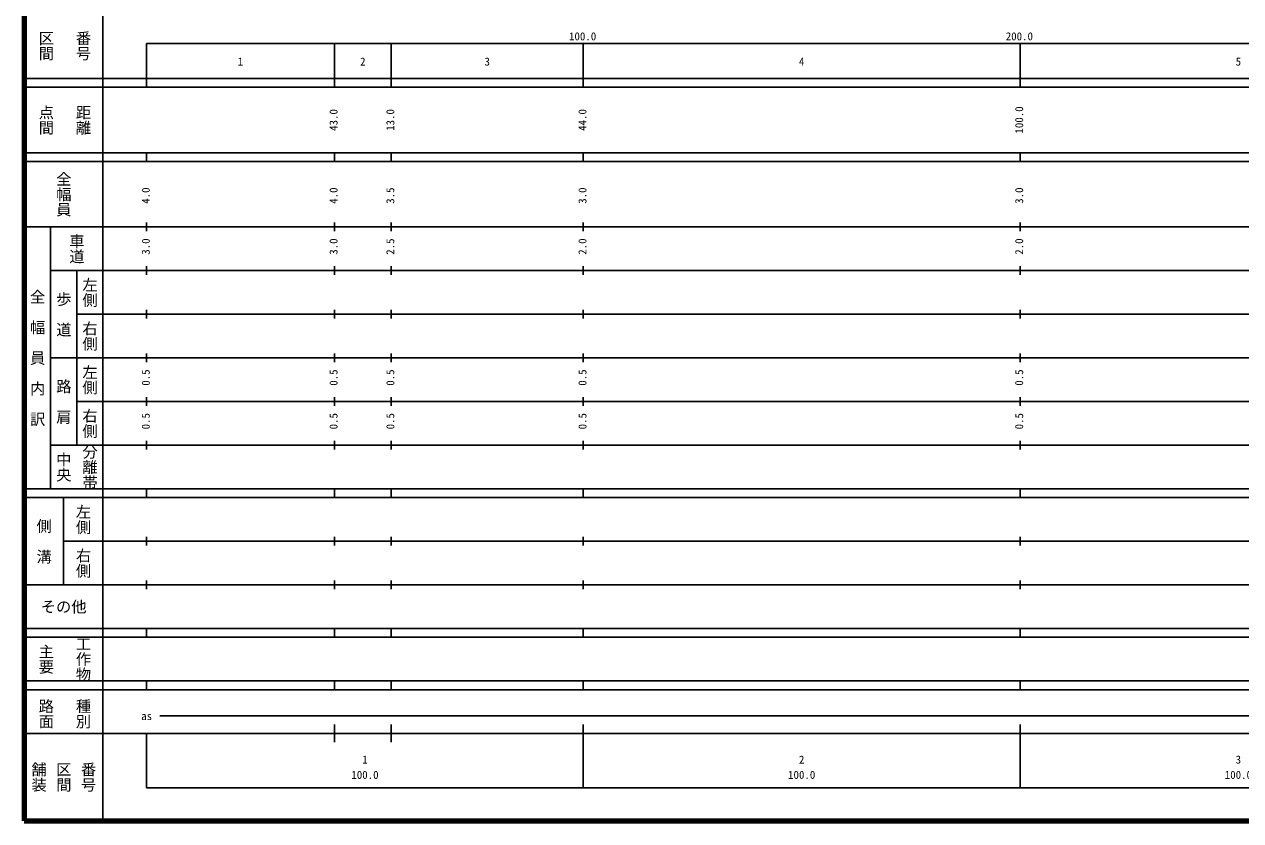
# Model space of a CAD drawing. Units: millimetres on the paper, enlarged 1000 times. Extents: x 40000 to 680000, y 20000 to 380000.
# Drawn here: x 40000 to 318522, y 20000 to 202409 of the extents above; entities that cross this region are included whole.
import ezdxf
from ezdxf.enums import TextEntityAlignment as Align

# ---------------------------------------------------------------- set-up
doc = ezdxf.new("R2010")
doc.units = ezdxf.units.MM
doc.header["$LTSCALE"] = 1000
doc.layers.add('M-TTL', color=2, linetype='Continuous', lineweight=140)
doc.layers.add('M-TTL-BAND', color=7, linetype='Continuous', lineweight=25)
doc.styles.add('@ＭＳ ゴシック', font='')
doc.styles.add('ＭＳ ゴシック', font='')
doc.styles.get('@ＭＳ ゴシック').set_extended_font_data('@MS Gothic')
doc.styles.get('ＭＳ ゴシック').set_extended_font_data('MS Gothic')

msp = doc.modelspace()

# ---------------------------------------------------------------- linework, layer by layer
at = {"layer": 'M-TTL'}
for p, q in [((40000, 380000), (40000, 20000)), ((40000, 20000), (680000, 20000))]:
    msp.add_line(p, q, dxfattribs=at)
at = {"layer": 'M-TTL-BAND'}
for p, q in [((58000, 370000), (58000, 20000)), ((68000, 198000), (68000, 188000)), ((68000, 198000), (583000, 198000)), ((111000, 188000), (111000, 198000)), ((124000, 188000), (124000, 198000)), ((168000, 188000), (168000, 198000)), ((268000, 188000), (268000, 198000)), ((40000, 190000), (583000, 190000)), ((40000, 188000), (583000, 188000)), ((40000, 173000), (583000, 173000)), ((68000, 171000), (68000, 173000)), ((111000, 171000), (111000, 173000)), ((124000, 171000), (124000, 173000)), ((168000, 171000), (168000, 173000)), ((268000, 171000), (268000, 173000)), ((40000, 171000), (583000, 171000)), ((40000, 156000), (583000, 156000)), ((46000, 96000), (46000, 156000)), ((68000, 155000), (68000, 157000)), ((111000, 155000), (111000, 157000)), ((124000, 155000), (124000, 157000)), ((168000, 155000), (168000, 157000)), ((268000, 155000), (268000, 157000)), ((46000, 146000), (583000, 146000)), ((52000, 146000), (52000, 106000)), ((68000, 145000), (68000, 147000)), ((111000, 145000), (111000, 147000)), ((124000, 145000), (124000, 147000)), ((168000, 145000), (168000, 147000)), ((268000, 145000), (268000, 147000)), ((68000, 135000), (68000, 137000)), ((111000, 135000), (111000, 137000)), ((124000, 135000), (124000, 137000)), ((168000, 135000), (168000, 137000)), ((268000, 135000), (268000, 137000)), ((52000, 136000), (583000, 136000)), ((46000, 126000), (583000, 126000)), ((68000, 125000), (68000, 127000)), ((111000, 125000), (111000, 127000)), ((124000, 125000), (124000, 127000)), ((168000, 125000), (168000, 127000)), ((268000, 125000), (268000, 127000)), ((68000, 115000), (68000, 117000)), ((111000, 115000), (111000, 117000)), ((124000, 115000), (124000, 117000)), ((168000, 115000), (168000, 117000)), ((268000, 115000), (268000, 117000)), ((52000, 116000), (583000, 116000)), ((46000, 106000), (583000, 106000)), ((68000, 105000), (68000, 107000)), ((111000, 105000), (111000, 107000)), ((124000, 105000), (124000, 107000)), ((168000, 105000), (168000, 107000)), ((268000, 105000), (268000, 107000)), ((40000, 96000), (583000, 96000)), ((68000, 94000), (68000, 96000)), ((111000, 94000), (111000, 96000)), ((124000, 94000), (124000, 96000)), ((168000, 94000), (168000, 96000)), ((268000, 94000), (268000, 96000)), ((40000, 94000), (583000, 94000)), ((49000, 94000), (49000, 74000)), ((49000, 84000), (583000, 84000)), ((68000, 83000), (68000, 85000)), ((111000, 83000), (111000, 85000)), ((124000, 83000), (124000, 85000)), ((168000, 83000), (168000, 85000)), ((268000, 83000), (268000, 85000)), ((40000, 74000), (583000, 74000)), ((68000, 73000), (68000, 75000)), ((111000, 73000), (111000, 75000)), ((124000, 73000), (124000, 75000)), ((168000, 73000), (168000, 75000)), ((268000, 73000), (268000, 75000)), ((40000, 64000), (579000, 64000)), ((40000, 62000), (579000, 62000)), ((68000, 62000), (68000, 64000)), ((111000, 62000), (111000, 64000)), ((124000, 62000), (124000, 64000)), ((168000, 62000), (168000, 64000)), ((268000, 62000), (268000, 64000)), ((40000, 52000), (579000, 52000)), ((68000, 50000), (68000, 52000)), ((111000, 50000), (111000, 52000)), ((124000, 50000), (124000, 52000)), ((168000, 50000), (168000, 52000)), ((268000, 50000), (268000, 52000)), ((40000, 50000), (579000, 50000)), ((71000, 44000), (579000, 44000)), ((111000, 38000), (111000, 42000)), ((124000, 38000), (124000, 42000)), ((168000, 27500), (168000, 42000)), ((268000, 27500), (268000, 42000)), ((40000, 40000), (579000, 40000)), ((68000, 40000), (68000, 27500)), ((68000, 27500), (579000, 27500))]:
    msp.add_line(p, q, dxfattribs=at)

# ---------------------------------------------------------------- texts
at = {"layer": 'M-TTL-BAND', "style": '@ＭＳ ゴシック'}
for s, p in [('区間', (45000, 197500)), ('番号', (53500, 197500)), ('点間', (45000, 180500)), ('距離', (53500, 180500)), ('全幅員', (49000, 163500)), ('車道', (52000, 151000)), ('左側', (55000, 141000)), ('全\u3000幅\u3000員\u3000内\u3000訳', (43000, 126000)), ('歩\u3000道', (49000, 136000)), ('右側', (55000, 131000)), ('左側', (55000, 121000)), ('路\u3000肩', (49000, 116000)), ('右側', (55000, 111000)), ('分離帯', (55000, 101000)), ('中央', (49000, 101000)), ('左側', (53500, 89000)), ('側\u3000溝', (44500, 84000)), ('右側', (53500, 79000)), ('工作物', (53500, 57000)), ('主要', (45000, 57000)), ('路面', (45000, 44500)), ('種別', (53500, 44500)), ('舗装', (43333, 30000)), ('区間', (49000, 30000)), ('番号', (54667, 30000))]:
    msp.add_text(s, height=2566, rotation=270, dxfattribs=at).set_placement(p, align=Align.MIDDLE_CENTER)
at = {"layer": 'M-TTL-BAND', "style": 'ＭＳ ゴシック'}
for s, p in [('100.0', (167844, 198195)), ('200.0', (267844, 198195)), ('1', (89500, 192405)), ('2', (117500, 192405)), ('3', (146000, 192405)), ('4', (218000, 192405)), ('5', (318000, 192405)), ('as', (68000, 42500)), ('1', (118000, 32523)), ('2', (218000, 32523)), ('3', (318000, 32523)), ('100.0', (118000, 29033)), ('100.0', (218000, 29033)), ('100.0', (318000, 29033))]:
    msp.add_text(s, height=1833, dxfattribs=at).set_placement(p, align=Align.BOTTOM_CENTER)
for s, p in [('43.0', (112266, 180500)), ('13.0', (125266, 180500)), ('44.0', (169266, 180500)), ('100.0', (269266, 180500)), ('4.0', (69266, 163174)), ('4.0', (112266, 163174)), ('3.5', (125266, 163174)), ('3.0', (169266, 163174)), ('3.0', (269266, 163174)), ('3.0', (69266, 151500)), ('3.0', (112266, 151500)), ('2.5', (125266, 151500)), ('2.0', (169266, 151500)), ('2.0', (269266, 151500)), ('0.5', (69266, 121500)), ('0.5', (112266, 121500)), ('0.5', (125266, 121500)), ('0.5', (169266, 121500)), ('0.5', (269266, 121500)), ('0.5', (69266, 111500)), ('0.5', (112266, 111500)), ('0.5', (125266, 111500)), ('0.5', (169266, 111500)), ('0.5', (269266, 111500))]:
    msp.add_text(s, height=1833, rotation=90, dxfattribs=at).set_placement(p, align=Align.BOTTOM_CENTER)
msp.add_text('その他', height=2566, dxfattribs=at).set_placement((49000, 69000), align=Align.MIDDLE_CENTER)

doc.saveas('drawing.dxf')
